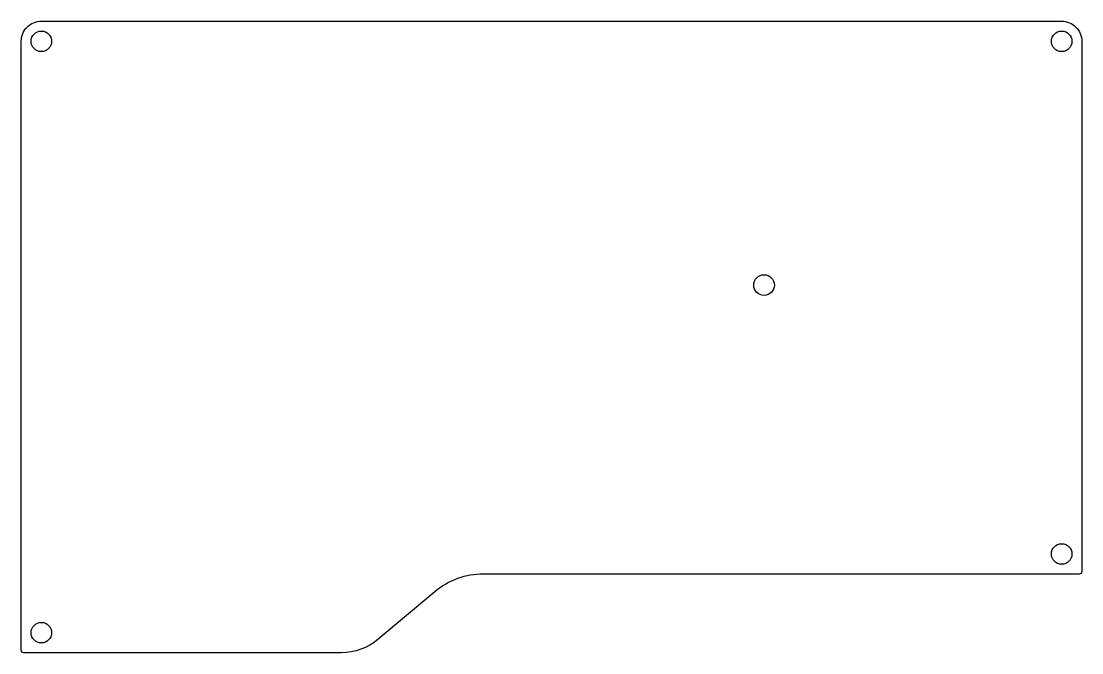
# Model space of a CAD drawing. Header units: millimetres. Extents: x 235 to 446, y -131 to -5.
import ezdxf

# ---------------------------------------------------------------- set-up
doc = ezdxf.new("R2010")
doc.units = ezdxf.units.MM
doc.layers.get('0').update_dxf_attribs({"linetype": 'CONTINUOUS'})

msp = doc.modelspace()

# ---------------------------------------------------------------- linework, layer by layer
msp.add_lwpolyline([(442.39, -5, -0.414214), (446.39, -9), (446.39, -114.5, -0.414214), (445.89, -115), (327.39, -115, 0.176327), (317.75, -118.51), (306.48, -127.97, -0.176327), (299.08, -130.66), (235.98, -130.66, -0.414214), (235.48, -130.16), (235.48, -9, -0.414214), (239.48, -5)], format="xyb", close=True)
for centre in [(239.48, -9), (442.39, -9), (383.2, -57.5), (442.39, -111), (239.48, -126.66)]:
    msp.add_circle(centre, 2.05)

doc.saveas('drawing.dxf')
